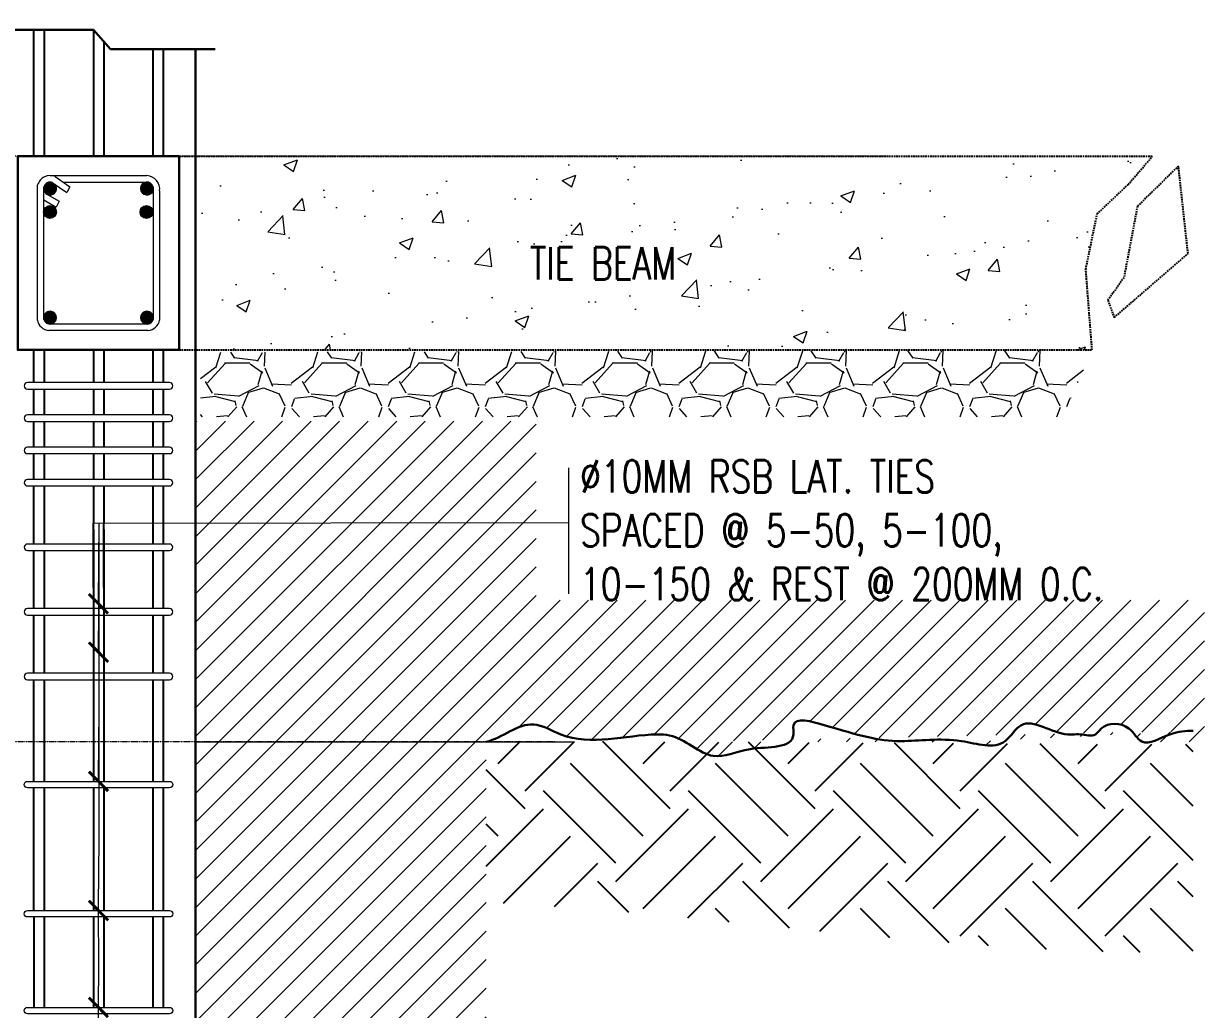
# Model space of a CAD drawing. Header units: millimetres. Extents: x 1634676 to 2610633, y -385676 to -37463.
# Drawn here: x 2100472 to 2102300, y -59913 to -58387 of the extents above; entities that cross this region are included whole.
import ezdxf

# ---------------------------------------------------------------- set-up
doc = ezdxf.new("R2010")
doc.units = ezdxf.units.MM
doc.header["$MEASUREMENT"] = 0
doc.linetypes.add('HIDDEN', pattern=[0.375, 0.25, -0.125])
doc.linetypes.add('PHANTOMX2', pattern=[5, 2.5, -0.5, 0.5, -0.5, 0.5, -0.5])
doc.layers.get('0').update_dxf_attribs({"lineweight": 15})
doc.layers.get('Defpoints').update_dxf_attribs({"color": 250})
for name, color, linetype, lineweight in [('.2', 2, 'Continuous', 20), ('ST-ANNOT_A', 74, 'Continuous', 20), ('ST-ANNOT_ALeadLines', 250, 'Continuous', 13), ('ST-BEAM_E', 4, 'HIDDEN', 25), ('ST-COL_E', 6, 'Continuous', 30), ('ST-DIM_E', 250, 'Continuous', 13), ('ST-GIRDER_CONT', 3, 'Continuous', 30), ('ST-HAT_E', 250, 'Continuous', 9), ('ST-HATCH_E', 250, 'Continuous', 9), ('ST-STL_E', 5, 'Continuous', 25), ('ST-TIES_E', 14, 'Continuous', 15), ('ST_HATCH_E', 250, 'Continuous', 5)]:
    doc.layers.add(name, color=color, linetype=linetype, lineweight=lineweight)
doc.layers.add('A-HATCH', color=250, linetype='Continuous')
doc.styles.add('ST_TEXT', font='romans.shx', dxfattribs={"width": 0.75})
doc.dimstyles.new('ST_D25', dxfattribs={"dimscale": 25, "dimtxt": 2, "dimasz": 1.2, "dimexe": 1.5, "dimexo": 1, "dimgap": 1, "dimtad": 1, "dimdec": 0, "dimzin": 1, "dimdsep": 46, "dimtxsty": 'ST_TEXT', "dimblk": 'OpenIndicator', "dimcen": 1, "dimclrd": 256, "dimclre": 256, "dimclrt": 7, "dimadec": 0, "dimazin": 0, "dimtfac": 1, "dimtdec": 0, "dimtix": 1, "dimtmove": 2, "dimatfit": 3, "dimldrblk": 'OPEN90', "dimfxl": 0.075, "dimlwd": -1, "dimlwe": -1, "dimarcsym": 0})

# ---------------------------------------------------------------- blocks, each defined once
blk = doc.blocks.new('OpenIndicator')
at = {"layer": 'ST-DIM_E'}
h = blk.add_hatch(color=255, dxfattribs=at)
h.paths.add_polyline_path([(0.35, 0), (0.365, 0, 0.414214), (0, 0.365), (0, 0.35, -0.414214)])
h.paths.add_polyline_path([(0, 0.35), (0, 0.365, 0.414214), (-0.365, 0), (-0.35, 0, -0.414214)])
h.paths.add_polyline_path([(0, -0.35), (0, -0.365, 0.414214), (0.365, 0), (0.35, 0, -0.414214)])
h.paths.add_polyline_path([(-0.35, 0), (-0.365, 0, 0.414214), (0, -0.365), (0, -0.35, -0.414214)])
at = {"layer": 'ST-DIM_E', "color": 255}
blk.add_line((0, 0.634), (0, -0.634), dxfattribs=at)
at = {"layer": 'ST-DIM_E', "color": 255, "const_width": 0.01}
blk.add_lwpolyline([(-0.63, 0), (0.63, 0)], dxfattribs=at)
at = {"layer": 'ST-DIM_E', "color": 255}
for radius in [0.365, 0.35]:
    blk.add_circle((0, 0), radius, dxfattribs=at)
blk = doc.blocks.new('*D1686')
at = {"layer": 'Defpoints', "color": 0, "transparency": 16777216}
for p in [(2100737.8, -58299.2), (2100437.8, -58396.1), (2100737.8, -58396.1)]:
    blk.add_point(p, dxfattribs=at)
at = {"layer": 'ST-DIM_E', "transparency": 16777216}
for p, q in [((2100437.8, -58371.1), (2100437.8, -58261.7)), ((2100737.8, -58371.1), (2100737.8, -58261.7)), ((2100467.8, -58299.2), (2100707.8, -58299.2))]:
    blk.add_line(p, q, dxfattribs=at)
at = {"layer": 'ST-DIM_E', "transparency": 16777216, "xscale": 30, "yscale": 30, "zscale": 30, "rotation": 180}
blk.add_blockref('OpenIndicator', (2100437.8, -58299.2), dxfattribs=at)
at = {"layer": 'ST-DIM_E', "transparency": 16777216, "xscale": 30, "yscale": 30, "zscale": 30}
blk.add_blockref('OpenIndicator', (2100737.8, -58299.2), dxfattribs=at)
at = {"layer": 'ST-DIM_E', "color": 7, "transparency": 16777216, "insert": (2100587.8, -58249.2), "char_height": 50, "width": 9.672, "attachment_point": 5, "style": 'ST_TEXT'}
blk.add_mtext('300', dxfattribs=at)
blk = doc.blocks.new('_Open90')
at = {"color": 0, "linetype": 'ByBlock', "lineweight": -2}
for p, q in [((0, 0), (-1, 0)), ((-0.5, 0.5), (0, 0)), ((0, 0), (-0.5, -0.5))]:
    blk.add_line(p, q, dxfattribs=at)
blk = doc.blocks.new('HJHGJGJGJ')
blk.add_wipeout([(1222568.1, -329153.3), (1222568.1, -329453.3), (1222818.1, -329453.3), (1222818.1, -329153.3)]).dxf.layer = 'ST-HAT_E'
at = {"layer": 'ST-TIES_E'}
h = blk.add_hatch(color=256, dxfattribs=at)
h.dxf.hatch_style = 1
h.paths.add_polyline_path([(1222625.7, -329196.7), (1222621.6, -329193.9, 0.437054), (1222608.5, -329200.5), (1222608.5, -329206.1, 1.241381)])
h = blk.add_hatch(color=256, dxfattribs=at)
h.dxf.hatch_style = 1
h.paths.add_polyline_path([(1222775.7, -329196.7), (1222771.6, -329193.9, 0.437054), (1222758.5, -329200.5), (1222758.5, -329206.1, 1.241381)])
h = blk.add_hatch(color=256, dxfattribs=at)
h.dxf.hatch_style = 1
h.paths.add_polyline_path([(1222625.6, -329233.2), (1222621.6, -329230.3, 0.437054), (1222608.4, -329236.9), (1222608.4, -329242.5, 1.241381)])
h = blk.add_hatch(color=256, dxfattribs=at)
h.dxf.hatch_style = 1
h.paths.add_polyline_path([(1222774.9, -329233.2), (1222770.9, -329230.3, 0.437054), (1222757.8, -329236.9), (1222757.8, -329242.5, 1.241381)])
h = blk.add_hatch(color=256, dxfattribs=at)
h.dxf.hatch_style = 1
h.paths.add_polyline_path([(1222625.7, -329396.7), (1222621.6, -329393.9, 0.437054), (1222608.5, -329400.5), (1222608.5, -329406.1, 1.241381)])
h = blk.add_hatch(color=256, dxfattribs=at)
h.dxf.hatch_style = 1
h.paths.add_polyline_path([(1222775.7, -329396.7), (1222771.6, -329393.9, 0.437054), (1222758.5, -329400.5), (1222758.5, -329406.1, 1.241381)])
at = {"layer": 'ST-GIRDER_CONT'}
blk.add_lwpolyline([(1222568.1, -329153.3), (1222818.1, -329153.3), (1222818.1, -329453.3), (1222568.1, -329453.3)], close=True, dxfattribs=at)
at = {"layer": 'ST-TIES_E'}
for p, q in [((1222598.5, -329407.2), (1222598.9, -329197.7)), ((1222608.5, -329220.8), (1222608.5, -329200.5)), ((1222618.1, -329183.3), (1222768.1, -329183.3)), ((1222621.6, -329193.9), (1222644.3, -329209.7)), ((1222625.8, -329184.8), (1222648.8, -329200.8)), ((1222638, -329193.3), (1222768.1, -329193.3)), ((1222613.2, -329212), (1222632.2, -329223.1)), ((1222648.8, -329200.8), (1222644.3, -329209.7)), ((1222777.7, -329200.6), (1222777.7, -329405.9)), ((1222787.7, -329207), (1222787.7, -329407)), ((1222608.5, -329406.1), (1222608.5, -329220.8)), ((1222608.5, -329220.8), (1222627.6, -329232)), ((1222632.2, -329223.1), (1222627.6, -329232)), ((1222769.5, -329413.2), (1222616.7, -329413.2)), ((1222769.5, -329423.2), (1222616.1, -329423.2))]:
    blk.add_line(p, q, dxfattribs=at)
for centre in [(1222618, -329239.7), (1222767.4, -329239.7)]:
    blk.add_circle(centre, 10, dxfattribs=at)
for centre, radius, start, end in [((1222618.1, -329203.3), 20, 67.4593, 163.7372), ((1222618.1, -329203.3), 10, 69.3054, 163.7372), ((1222618.1, -329203.3), 10, 196.2628, 40.8495), ((1222768.1, -329203.3), 10, 15.3146, 344.6854), ((1222766.6, -329204.5), 21.3, 353.3121, 85.875), ((1222618.1, -329403.3), 10, 196.2628, 163.7372), ((1222768.1, -329403.3), 10, 15.3146, 261.7657), ((1222618.1, -329403.3), 20, 191.4478, 264.18), ((1222768.1, -329403.3), 10, 278.2343, 344.6854), ((1222768.2, -329403.3), 19.9, 273.8151, 349.2964)]:
    blk.add_arc(centre, radius, start, end, dxfattribs=at)

msp = doc.modelspace()

# ---------------------------------------------------------------- hatches: boundary and pattern name
at = {"layer": 'A-HATCH'}
h = msp.add_hatch(dxfattribs=at)
h.set_pattern_fill('EARTH', color=256, scale=25, angle=45, style=0)
h.set_pattern_definition([(45, (2293201.25, -132090.23), (1e-14, 224.5064), [158.75, -158.75]), (45, (2293159.15, -132048.13), (1e-14, 224.5064), [158.75, -158.75]), (45, (2293117.06, -132006.04), (1e-14, 224.5064), [158.75, -158.75]), (135, (2293117.06, -131977.97), (-224.5064, 1e-14), [158.75, -158.75]), (135, (2293159.15, -131935.88), (-224.5064, 1e-14), [158.75, -158.75]), (135, (2293201.25, -131893.78), (-224.5064, 1e-14), [158.75, -158.75])])
h.paths.add_polyline_path([(2102282.705, -59502.839), (2102282.705, -59825.341), (2102236.43, -59825.549), (2102173.957, -59824.659), (2102111.711, -59822.715), (2102049.672, -59819.834), (2101987.824, -59816.136), (2101926.149, -59811.738), (2101864.629, -59806.757), (2101803.246, -59801.312), (2101741.983, -59795.521), (2101680.822, -59789.501), (2101619.744, -59783.371), (2101558.733, -59777.248), (2101497.77, -59771.251), (2101436.838, -59765.497), (2101375.919, -59760.104), (2101314.995, -59755.191), (2101254.049, -59750.875), (2101193.062, -59747.274), (2101187.774, -59747.035), (2101187.774, -59497.392)])
at = {"layer": 'ST_HATCH_E'}
h = msp.add_hatch(dxfattribs=at)
h.set_pattern_fill('AR-CONC', color=256, scale=30, style=0)
h.set_pattern_definition([(50, (877894.67, 270561.3), (215.178055, -18.82564), [22.5, -247.5]), (355, (877894.67, 270561.3), (-41.6254, 225.65764), [18, -198]), (100.451444, (877912.6, 270559.73), (173.552654, 206.831997), [19.122058, -210.342634]), (46.1842, (877894.67, 270621.3), (320.1724, -49.655784), [33.75, -371.25]), (96.635635, (877921.36, 270617.17), (280.39858, 292.23558), [28.6831, -315.51413]), (351.184164, (877894.67, 270621.3), (280.39858, 292.23558), [27, -297]), (21, (877924.67, 270606.3), (179.072116, -120.785667), [22.5, -247.5]), (326, (877924.67, 270606.3), (72.9946, 217.545014), [18, -198]), (71.451445, (877939.6, 270596.24), (252.066713, 96.759346), [19.122057, -210.342634]), (37.5, (877894.674, 270561.3), (3.6479566, 99.868156), [0, -195.6, 0, -201, 0, -198.75]), (7.5, (877894.67, 270561.3), (78.920861, 118.323514), [0, -114.6, 0, -191.1, 0, -75.75]), (327.5, (877827.774, 270561.3), (160.146731, -6.7664615), [0, -75, 0, -234, 0, -310.5]), (317.5, (877797.77, 270561.3), (174.955851, 30.031495), [0, -97.5, 0, -155.4, 0, -220.5])])
h.paths.add_polyline_path([(2102126.005, -58891.959), (2102116.36, -58766.78), (2102133.921, -58681.215), (2102181.92, -58635.839), (2102219.542, -58591.959), (2100737.774, -58591.959), (2100737.774, -58891.959)])
h.paths.add_polyline_path([(2101243.056, -58795.433), (2101519.842, -58795.433), (2101519.842, -58720.433), (2101243.056, -58720.433)], flags=24)
h = msp.add_hatch(dxfattribs=at)
h.set_pattern_fill('GRAVEL', color=256, scale=150, style=0)
h.set_pattern_definition([(228.0128, (2426150.079, -11430.128), (-1199.99973482, -1350.00020124), [20.1804, -1997.8632]), (184.9697, (2426136.579, -11445.128), (1800.00015773, 149.99869605), [34.6302, -3428.38875]), (132.5104, (2426102.079, -11448.128), (1499.99860775, -1650.00130108), [24.4182, -2417.4048]), (267.2737, (2426043.579, -11485.628), (149.99940266, 3000.00004425), [31.5357, -3122.0337]), (292.8337, (2426042.079, -11517.128), (-750.00148582, 1799.99946177), [30.92325, -3061.40595]), (357.2737, (2426054.079, -11545.628), (-3000.00004425, 149.99940266), [31.5357, -3122.0337]), (37.6942, (2426085.579, -11547.128), (-1950.00110184, -1499.99856077), [41.70435, -4128.72735]), (72.2553, (2426118.579, -11521.628), (1050.00161441, 3299.99943469), [39.3732, -3897.94815]), (121.4296, (2426130.579, -11484.128), (-1200.00123513, 1949.99925547), [31.6425, -3132.61095]), (175.2364, (2426114.079, -11457.128), (1650.00014195, -149.9987299), [36.1248, -1770.11445]), (222.3974, (2426078.079, -11454.128), (-1800.00110266, -1649.9988123), [46.7172, -4625.00625]), (138.8141, (2426192.079, -11487.128), (-1050.000442, 899.999597), [15.94515, -1578.5766]), (171.4692, (2426180.079, -11476.628), (1949.99974272, -300.0011865), [30.33555, -3003.22665]), (225, (2426150.08, -11472.13), (-2e-14, -150.000046), [21.21315, -190.9188]), (203.1986, (2426139.58, -11454.128), (749.9999596, 300.0001988), [11.4237, -1130.94225]), (291.8014, (2426129.08, -11458.628), (-149.9999866, 450.000041), [16.15545, -791.6193]), (30.9638, (2426135.08, -11473.628), (449.9997033, 300.0003725), [26.23935, -848.40345]), (161.5651, (2426157.58, -11460.13), (300.000065, -149.9997605), [18.97365, -455.36805]), (16.3895, (2426042.079, -11458.628), (1500.00032976, 449.99890647), [26.58, -2631.42675]), (70.3462, (2426067.579, -11451.128), (-599.9992871, -1650.00032034), [22.29915, -2207.6112]), (293.1986, (2426157.58, -11430.128), (-300.0001988, 749.9999596), [22.84725, -1119.5187]), (343.6105, (2426166.579, -11451.128), (-1500.00032976, 449.99890647), [26.58, -2631.42675]), (339.444, (2426042.08, -11551.628), (-750.0002767, 299.9993995), [25.632, -1255.9686]), (294.7751, (2426066.079, -11560.628), (-749.9988284, 1650.00051328), [21.4767, -2126.19645]), (66.8014, (2426159.08, -11580.128), (300.0001988, 749.9999596), [22.84725, -1119.5187]), (17.354, (2426168.079, -11559.128), (-1950.00030286, -599.99917534), [25.14465, -2489.3136]), (69.444, (2426085.58, -11580.128), (-299.9993995, -750.0002767), [12.816, -1268.7846]), (101.3099, (2426150.08, -11580.128), (-149.9996448, 600.0001128), [7.6485, -757.20435]), (165.9638, (2426148.58, -11572.628), (450.000082, -149.9997086), [30.92325, -587.5425]), (186.009, (2426118.579, -11565.128), (1499.99996264, 149.99989762), [28.6575, -2837.08845]), (303.6901, (2426135.08, -11487.128), (-150.0002, 299.9999337), [21.6333, -519.19935]), (353.1572, (2426147.079, -11505.128), (2549.99990482, -300.00119969), [37.7691, -3739.13445]), (60.9454, (2426184.579, -11509.628), (-600.0000041, -1050.0000577), [15.4434, -1528.9011]), (90, (2426192.08, -11496.13), (-150, 150), [9, -141]), (120.2564, (2426115.579, -11560.628), (599.99923302, -1050.00036838), [20.8386, -2063.028]), (48.0128, (2426105.079, -11542.628), (1199.99973482, 1350.00020124), [40.3608, -1977.6828]), (0, (2426132.08, -11512.63), (150, 150), [39, -111]), (325.3048, (2426171.079, -11512.628), (-1499.99913885, 1050.00129144), [23.7171, -2347.9911]), (254.0546, (2426190.58, -11526.128), (-149.9999834, -600.000019), [21.8403, -1070.1762]), (207.646, (2426184.579, -11547.128), (-2849.99937108, -1500.00115698), [35.55975, -3520.4211]), (175.4261, (2426153.079, -11563.628), (-1950.00008375, 149.99922017), [37.61985, -3724.3611])])
h.paths.add_polyline_path([(2102081.486, -58995.486), (2102126.005, -58891.959), (2100745.645, -58895.486), (2100745.645, -58995.486)])
h = msp.add_hatch(dxfattribs=at)
h.set_pattern_fill('ANSI31', color=256, scale=250, style=0)
h.set_pattern_definition([(45, (877894.674, 270561.304), (-22.0970869, 22.0970869), [])])
edge = h.paths.add_edge_path()
edge.add_line((2102299.913, -59279.477), (2101265.449, -59279.477))
edge.add_line((2101265.449, -59279.477), (2101265.449, -59158.978))
edge.add_line((2101265.449, -59158.978), (2100737.774, -59158.978))
edge.add_line((2100737.774, -59158.978), (2100737.774, -59498.819))
edge.add_line((2100737.774, -59498.819), (2101187.774, -59498.819))
edge.add_spline(control_points=[(2101187.774, -59498.819), (2101212.907, -59492.767), (2101250.975, -59457.21), (2101335.471, -59511.34), (2101409.172, -59485.787), (2101490.804, -59487.983), (2101534.502, -59535.526), (2101594.278, -59501.832), (2101669.471, -59511.041), (2101659.17, -59457.555), (2101752.736, -59484.902), (2101817.396, -59504.542), (2101912.767, -59488.487), (2101987.241, -59515.608), (2102021.47, -59451.306), (2102066.315, -59487.978), (2102097.449, -59487.23), (2102111.198, -59486.405), (2102130.12, -59492.434), (2102145.101, -59467.765), (2102183.833, -59469.056), (2102203.537, -59510.87), (2102245.508, -59483.671), (2102271.312, -59481.245), (2102282.705, -59481.802)], knot_values=[1136.09136463, 1136.09136463, 1136.09136463, 1136.09136463, 1214.40862047, 1259.06330695, 1408.51862725, 1427.8405256, 1502.52718134, 1560.52781013, 1631.39419524, 1645.43419666, 1694.32081946, 1814.42615416, 1908.00997585, 1975.76364899, 2010.318082, 2084.29701729, 2091.2818931, 2103.85266746, 2126.80475223, 2139.77922795, 2182.38845895, 2211.01870451, 2255.71215242, 2293.82463665, 2293.82463665, 2293.82463665, 2293.82463665], weights=[1, 1, 1, 1, 1, 1, 1, 1, 1, 1, 1, 1, 1, 1, 1, 1, 1, 1, 1, 1, 1, 1, 1, 1, 1], degree=3, periodic=0)
edge.add_line((2101496.297, -59498.819), (2101657.674, -59498.819))
edge.add_spline(control_points=[(2101187.774, -59498.819), (2101212.907, -59492.767), (2101250.975, -59457.21), (2101335.471, -59511.34), (2101409.172, -59485.787), (2101490.804, -59487.983), (2101534.502, -59535.526), (2101594.278, -59501.832), (2101669.471, -59511.041), (2101659.17, -59457.555), (2101752.736, -59484.902), (2101817.396, -59504.542), (2101912.767, -59488.487), (2101987.241, -59515.608), (2102021.47, -59451.306), (2102066.315, -59487.978), (2102097.449, -59487.23), (2102111.198, -59486.405), (2102130.12, -59492.434), (2102145.101, -59467.765), (2102183.833, -59469.056), (2102203.537, -59510.87), (2102245.508, -59483.671), (2102271.312, -59481.245), (2102282.705, -59481.802)], knot_values=[1136.09136463, 1136.09136463, 1136.09136463, 1136.09136463, 1214.40862047, 1259.06330695, 1408.51862725, 1427.8405256, 1502.52718134, 1560.52781013, 1631.39419524, 1645.43419666, 1694.32081946, 1814.42615416, 1908.00997585, 1975.76364899, 2010.318082, 2084.29701729, 2091.2818931, 2103.85266746, 2126.80475223, 2139.77922795, 2182.38845895, 2211.01870451, 2255.71215242, 2293.82463665, 2293.82463665, 2293.82463665, 2293.82463665], weights=[1, 1, 1, 1, 1, 1, 1, 1, 1, 1, 1, 1, 1, 1, 1, 1, 1, 1, 1, 1, 1, 1, 1, 1, 1], degree=3, periodic=0)
edge.add_line((2101930.51, -59498.819), (2101989.531, -59498.819))
edge.add_spline(control_points=[(2101187.774, -59498.819), (2101212.907, -59492.767), (2101250.975, -59457.21), (2101335.471, -59511.34), (2101409.172, -59485.787), (2101490.804, -59487.983), (2101534.502, -59535.526), (2101594.278, -59501.832), (2101669.471, -59511.041), (2101659.17, -59457.555), (2101752.736, -59484.902), (2101817.396, -59504.542), (2101912.767, -59488.487), (2101987.241, -59515.608), (2102021.47, -59451.306), (2102066.315, -59487.978), (2102097.449, -59487.23), (2102111.198, -59486.405), (2102130.12, -59492.434), (2102145.101, -59467.765), (2102183.833, -59469.056), (2102203.537, -59510.87), (2102245.508, -59483.671), (2102271.312, -59481.245), (2102282.705, -59481.802)], knot_values=[1136.09136463, 1136.09136463, 1136.09136463, 1136.09136463, 1214.40862047, 1259.06330695, 1408.51862725, 1427.8405256, 1502.52718134, 1560.52781013, 1631.39419524, 1645.43419666, 1694.32081946, 1814.42615416, 1908.00997585, 1975.76364899, 2010.318082, 2084.29701729, 2091.2818931, 2103.85266746, 2126.80475223, 2139.77922795, 2182.38845895, 2211.01870451, 2255.71215242, 2293.82463665, 2293.82463665, 2293.82463665, 2293.82463665], weights=[1, 1, 1, 1, 1, 1, 1, 1, 1, 1, 1, 1, 1, 1, 1, 1, 1, 1, 1, 1, 1, 1, 1, 1, 1], degree=3, periodic=0)
edge.add_line((2102205.206, -59498.819), (2102299.913, -59498.819))
edge.add_line((2102299.913, -59498.819), (2102299.913, -59279.477))
h.paths.add_polyline_path([(2101187.774, -59498.819), (2100737.774, -59498.819), (2100737.774, -60012.696), (2101044.88, -60012.696), (2101187.774, -60012.696)])
h.paths.add_polyline_path([(2101265.449, -59001.976), (2100737.774, -59001.976), (2100737.774, -59158.978), (2101265.449, -59158.978)])
h.paths.add_polyline_path([(2101187.774, -60012.696), (2101044.88, -60012.696), (2100737.774, -60012.696), (2100737.774, -60549.129), (2101187.774, -60549.129)])
h.paths.add_polyline_path([(2101320.844, -59291.977), (2102272.63, -59291.977), (2102272.63, -59050.31), (2101320.844, -59050.31)], flags=9)

# ---------------------------------------------------------------- linework, layer by layer
at = {"layer": 'ST-ANNOT_ALeadLines'}
for p, q in [((2101315.417, -59074.723), (2101315.417, -59269.558)), ((2100579.774, -59159.945), (2101315.417, -59158.978)), ((2100588.731, -59657.756), (2100588.731, -59169.945))]:
    msp.add_line(p, q, dxfattribs=at)
at = {"layer": 'ST-BEAM_E', "ltscale": 10}
msp.add_lwpolyline([(2102259.758, -58612.503), (2102259.758, -58607.317), (2102196.191, -58669.547), (2102175.434, -58779.744), (2102150.625, -58814.94), (2102160.214, -58841.803), (2102274.566, -58742.647), (2102259.758, -58607.317)], dxfattribs=at)
at = {"layer": 'ST-COL_E'}
for p, q in [((2100393.687, -58396.112), (2100579.774, -58396.112)), ((2100579.774, -58396.112), (2100606.33, -58426.28)), ((2100606.33, -58426.28), (2100768.57, -58426.28)), ((2100737.774, -60549.129), (2100737.774, -58426.28))]:
    msp.add_line(p, q, dxfattribs=at)
msp.add_open_spline([(2102282.705, -59481.802), (2102271.312, -59481.245), (2102245.508, -59483.671), (2102203.537, -59510.87), (2102183.833, -59469.056), (2102145.101, -59467.765), (2102130.12, -59492.434), (2102111.198, -59486.405), (2102097.449, -59487.23), (2102066.315, -59487.978), (2102021.47, -59451.306), (2101987.241, -59515.608), (2101912.767, -59488.487), (2101817.396, -59504.542), (2101752.736, -59484.902), (2101659.17, -59457.555), (2101669.471, -59511.041), (2101594.278, -59501.832), (2101534.502, -59535.526), (2101490.804, -59487.983), (2101409.172, -59485.787), (2101335.471, -59511.34), (2101250.975, -59457.21), (2101212.907, -59492.767), (2101187.774, -59498.819)], degree=3, knots=[1136.09136463, 1136.09136463, 1136.09136463, 1136.09136463, 1174.20384885, 1218.89729676, 1247.52754232, 1290.13677332, 1303.11124904, 1326.06333381, 1338.63410817, 1345.61898398, 1419.59791927, 1454.15235229, 1521.90602543, 1615.48984711, 1735.59518181, 1784.48180461, 1798.52180603, 1869.38819114, 1927.38881993, 2002.07547568, 2021.39737402, 2170.85269432, 2215.5073808, 2293.82463665, 2293.82463665, 2293.82463665, 2293.82463665], dxfattribs=at)
at = {"layer": 'ST-DIM_E', "linetype": 'PHANTOMX2', "ltscale": 0.5}
msp.add_line((2101294.396, -59498.819), (2099013.46, -59498.819), dxfattribs=at)
at = {"layer": 'ST-HATCH_E', "ltscale": 100}
msp.add_line((2100737.774, -59498.819), (2101324.622, -59498.819), dxfattribs=at)
at = {"layer": 'ST-STL_E'}
for p, q in [((2100487.774, -58942.514), (2100487.774, -58396.112)), ((2100503.774, -58396.112), (2100503.774, -58942.514)), ((2100579.774, -58396.112), (2100579.774, -58942.514)), ((2100595.774, -58414.288), (2100595.774, -58942.514)), ((2100671.774, -58426.28), (2100671.774, -58942.514)), ((2100687.774, -58426.28), (2100687.774, -58942.514)), ((2100487.774, -58992.514), (2100487.774, -58952.514)), ((2100503.774, -58952.514), (2100503.774, -58992.514)), ((2100579.774, -58952.514), (2100579.774, -58992.514)), ((2100595.774, -58952.514), (2100595.774, -58992.514)), ((2100671.774, -58952.514), (2100671.774, -58992.514)), ((2100687.774, -58952.514), (2100687.774, -58992.514)), ((2100487.774, -59042.514), (2100487.774, -59002.514)), ((2100503.774, -59002.514), (2100503.774, -59042.514)), ((2100579.774, -59002.514), (2100579.774, -59042.514)), ((2100595.774, -59002.514), (2100595.774, -59042.514)), ((2100671.774, -59002.514), (2100671.774, -59042.514)), ((2100687.774, -59002.514), (2100687.774, -59042.514)), ((2100487.774, -59092.514), (2100487.774, -59052.514)), ((2100503.774, -59052.514), (2100503.774, -59092.514)), ((2100579.774, -59052.514), (2100579.774, -59092.514)), ((2100595.774, -59052.514), (2100595.774, -59092.514)), ((2100671.774, -59052.514), (2100671.774, -59092.514)), ((2100687.774, -59052.514), (2100687.774, -59092.514)), ((2100487.774, -59192.514), (2100487.774, -59102.514)), ((2100503.774, -59102.514), (2100503.774, -59192.514)), ((2100579.774, -59102.514), (2100579.774, -59159.945)), ((2100595.774, -59102.514), (2100595.774, -59159.945)), ((2100671.774, -59102.514), (2100671.774, -59159.945)), ((2100687.774, -59102.514), (2100687.774, -59159.945)), ((2100579.511, -59159.945), (2100579.774, -59359.945)), ((2100579.774, -59169.945), (2100579.774, -59559.945)), ((2100595.511, -59159.924), (2100595.774, -59359.945)), ((2100595.774, -59169.945), (2100595.774, -59559.945)), ((2100671.731, -59159.824), (2100671.774, -59192.514)), ((2100671.774, -59169.945), (2100671.774, -59192.514)), ((2100687.761, -59159.803), (2100687.774, -59192.514)), ((2100487.774, -59292.514), (2100487.774, -59202.514)), ((2100503.774, -59202.514), (2100503.774, -59292.514)), ((2100671.774, -59202.514), (2100671.774, -59292.514)), ((2100687.774, -59202.514), (2100687.774, -59292.514)), ((2100487.774, -59392.514), (2100487.774, -59302.514)), ((2100503.774, -59302.514), (2100503.774, -59392.514)), ((2100671.774, -59302.514), (2100671.774, -59392.514)), ((2100687.774, -59302.514), (2100687.774, -59392.514)), ((2100487.774, -59559.945), (2100487.774, -59402.514)), ((2100503.774, -59402.514), (2100503.774, -59559.945)), ((2100671.774, -59402.514), (2100671.774, -59559.945)), ((2100687.774, -59402.514), (2100687.774, -59559.945)), ((2100487.774, -59759.945), (2100487.774, -59569.945)), ((2100503.774, -59569.945), (2100503.774, -59759.945)), ((2100579.774, -59569.945), (2100579.774, -59759.945)), ((2100595.774, -59569.945), (2100595.774, -59759.945)), ((2100671.774, -59569.945), (2100671.774, -59759.945)), ((2100687.774, -59569.945), (2100687.774, -59759.945)), ((2100487.774, -59769.945), (2100487.774, -59909.945)), ((2100503.774, -59769.945), (2100503.774, -59909.945)), ((2100579.774, -59769.945), (2100579.774, -59909.945)), ((2100595.774, -59769.945), (2100595.774, -59909.945)), ((2100671.774, -59769.945), (2100671.774, -59909.945)), ((2100687.774, -59769.945), (2100687.774, -59909.945))]:
    msp.add_line(p, q, dxfattribs=at)
at = {"layer": 'ST-TIES_E'}
for points in [[(2100477.774, -58952.514), (2100697.774, -58952.514, 1), (2100697.774, -58942.514), (2100477.774, -58942.514, 1)], [(2100477.774, -59002.514), (2100697.774, -59002.514, 1), (2100697.774, -58992.514), (2100477.774, -58992.514, 1)], [(2100477.774, -59052.514), (2100697.774, -59052.514, 1), (2100697.774, -59042.514), (2100477.774, -59042.514, 1)], [(2100477.774, -59102.514), (2100697.774, -59102.514, 1), (2100697.774, -59092.514), (2100477.774, -59092.514, 1)], [(2100477.774, -59202.514), (2100697.774, -59202.514, 1), (2100697.774, -59192.514), (2100477.774, -59192.514, 1)], [(2100477.774, -59302.514), (2100697.774, -59302.514, 1), (2100697.774, -59292.514), (2100477.774, -59292.514, 1)], [(2100477.774, -59402.514), (2100697.774, -59402.514, 1), (2100697.774, -59392.514), (2100477.774, -59392.514, 1)], [(2100477.774, -59559.945), (2100697.774, -59559.945, -1), (2100697.774, -59569.945), (2100477.774, -59569.945, -1)], [(2100477.774, -59759.945), (2100697.774, -59759.945, -1), (2100697.774, -59769.945), (2100477.774, -59769.945, -1)], [(2100477.774, -59909.945), (2100697.774, -59909.945, -1), (2100697.774, -59919.945), (2100477.774, -59919.945, -1)]]:
    msp.add_lwpolyline(points, format="xyb", close=True, dxfattribs=at)

# ---------------------------------------------------------------- texts
at = {"layer": 'ST-ANNOT_A', "char_height": 50, "attachment_point": 4, "style": 'ST_TEXT'}
for s, width, gutter_width, heights, insert in [('TIE BEAM', 1168.21139, 178.032, [229.427], (2101255.556, -58757.933)), ('%%C10MM RSB LAT. TIES \\PSPACED @ 5-50, 5-100, \\P10-150 & REST @ 200MM 0.C.', 1330.56623, 1, [0], (2101333.344, -59171.144))]:
    msp.add_mtext_dynamic_manual_height_columns(s, width=width, gutter_width=gutter_width, heights=heights, dxfattribs=dict(at, insert=insert))

# ---------------------------------------------------------------- dimensions: what is measured, and where the dimension line sits
at = {"layer": 'ST-DIM_E'}
dim = msp.add_linear_dim(base=(2100737.774, -58299.23), p1=(2100437.774, -58396.112), p2=(2100737.774, -58396.112), text='300', dimstyle='ST_D25', dxfattribs=at)
dim.commit()
dim.dimension.update_dxf_attribs({"geometry": '*D1686', "text_midpoint": (2100587.774, -58249.23)})

# ---------------------------------------------------------------- leaders
at = {"layer": 'ST-ANNOT_ALeadLines'}
for points in [[(2100587.774, -59284.945), (2100588.398, -59218.335), (2100588.701, -59159.933)], [(2100587.774, -59359.945), (2100588.398, -59293.335), (2100588.731, -59257.756)], [(2100587.774, -59559.945), (2100588.398, -59493.335), (2100588.731, -59457.756)], [(2100587.774, -59759.945), (2100588.398, -59693.335), (2100588.731, -59657.756)], [(2100587.774, -59909.945), (2100588.398, -59843.335), (2100587.774, -59759.945)], [(2100587.774, -60054.945), (2100588.398, -59988.335), (2100587.774, -59904.945)]]:
    msp.add_leader(points, dimstyle='ST_D25', override={"dimldrblk": 'ArchTick'}, dxfattribs=at)

# ---------------------------------------------------------------- next in the draw order: block references
at = {"layer": '.2'}
msp.add_blockref('HJHGJGJGJ', (877894.674, 270561.304), dxfattribs=at)

# ---------------------------------------------------------------- next in the draw order: linework, layer by layer
at = {"layer": 'ST-BEAM_E', "ltscale": 10}
msp.add_line((2100712.774, -58591.959), (2102219.542, -58591.959), dxfattribs=at)
msp.add_lwpolyline([(2100712.774, -58891.959), (2102126.005, -58891.959), (2102126.005, -58891.959), (2102116.36, -58766.78), (2102133.921, -58681.215), (2102181.92, -58635.839), (2102219.542, -58591.959)], dxfattribs=at)
at = {"layer": 'ST-DIM_E', "linetype": 'PHANTOMX2', "ltscale": 0.5}
msp.add_line((2101804.941, -58591.959), (2099570.513, -58591.959), dxfattribs=at)

doc.saveas('drawing.dxf')
